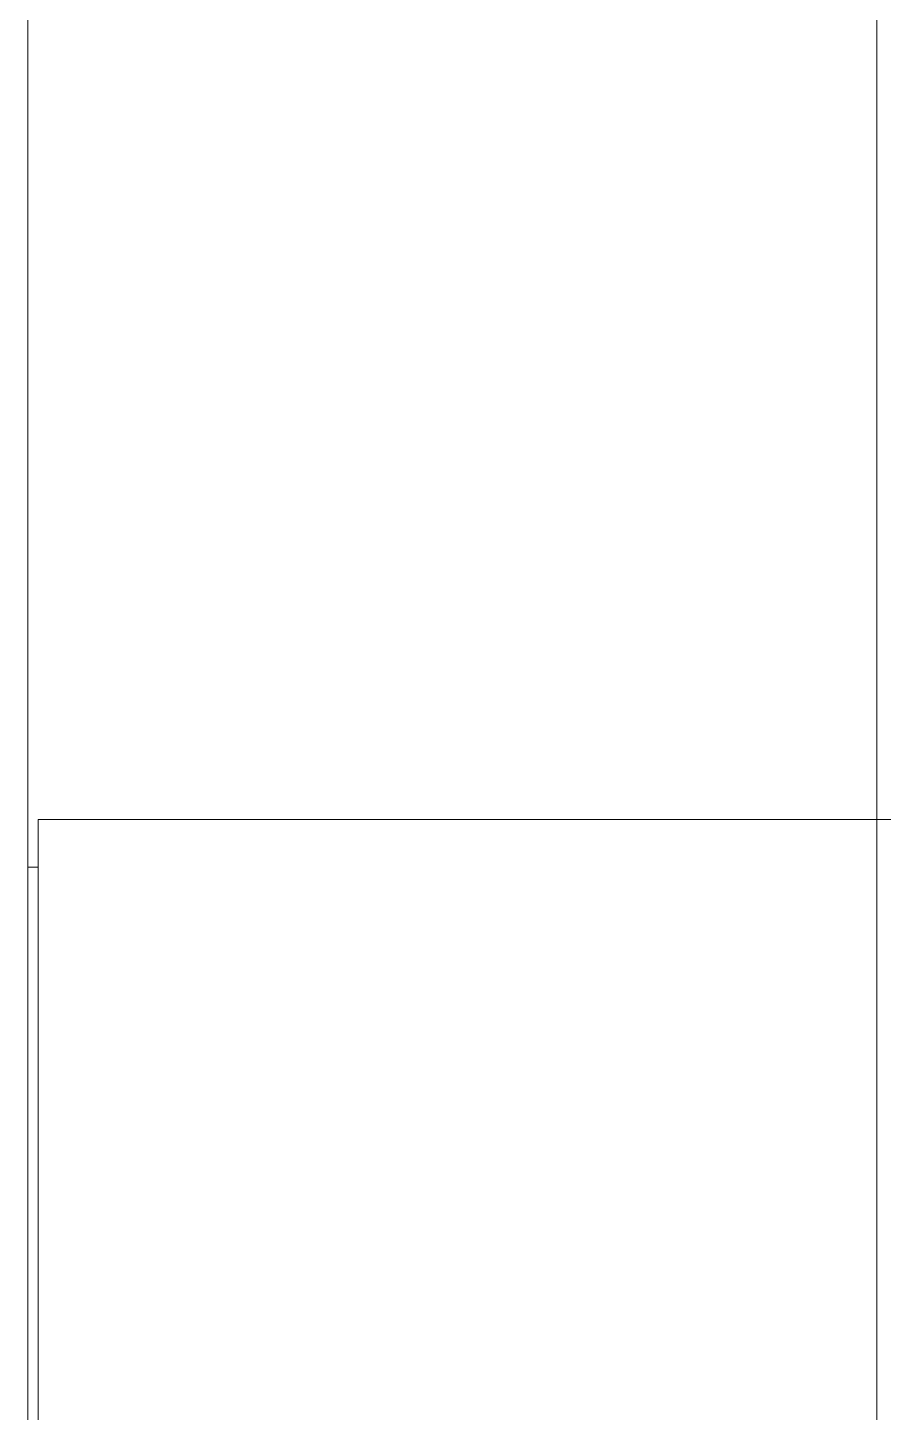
# Model space of a CAD drawing. Header units: millimetres. Extents: x 867 to 1330, y 209 to 507.
# Drawn here: x 1183.78566 to 1183.81085, y 442.78088 to 442.82163 of the extents above; entities that cross this region are included whole.
import ezdxf

# ---------------------------------------------------------------- set-up
doc = ezdxf.new("R2010")
doc.units = ezdxf.units.MM
doc.header["$LTSCALE"] = 5
doc.layers.add('I-ARQ', color=8, linetype='Continuous', lineweight=0)

msp = doc.modelspace()

# ---------------------------------------------------------------- linework, layer by layer
at = {"layer": 'I-ARQ'}
for p, q in [((1183.785663, 442.068142), (1183.785663, 443.428142)), ((1183.810663, 443.428142), (1183.810663, 442.068142))]:
    msp.add_line(p, q, dxfattribs=at)
at = {"layer": 'I-ARQ', "lineweight": 5}
for points in [[(1183.785976, 442.798329), (1183.785976, 442.798329), (1183.785976, 442.760425), (1183.785976, 442.760425)], [(1183.819687, 442.798329), (1183.819687, 442.798329), (1183.785976, 442.798329), (1183.785976, 442.798329)], [(1183.785663, 442.796926), (1183.785663, 442.796926), (1183.785976, 442.796926), (1183.785976, 442.796926)], [(1183.785663, 442.796926), (1183.785663, 442.796926), (1183.785663, 442.778142), (1183.785663, 442.778142)]]:
    msp.add_open_spline(points, degree=3, dxfattribs=at)
msp.add_open_spline([(1183.785663, 442.785617), (1183.785663, 442.785619), (1183.785663, 442.785618), (1183.785663, 442.785618), (1183.785663, 442.785618), (1183.785663, 442.785618), (1183.785663, 442.785618), (1183.785663, 442.785618), (1183.785663, 442.785618), (1183.785663, 442.785618), (1183.785663, 442.785618), (1183.785663, 442.785618), (1183.785663, 442.785618), (1183.785663, 442.785618), (1183.785663, 442.785618), (1183.785663, 442.785618), (1183.785663, 442.785618), (1183.785663, 442.785618), (1183.785663, 442.785618), (1183.785663, 442.785618), (1183.785663, 442.785618), (1183.785663, 442.785618), (1183.785663, 442.785618), (1183.785663, 442.785618), (1183.785663, 442.785618), (1183.785663, 442.785618), (1183.785663, 442.785617), (1183.785663, 442.785617), (1183.785663, 442.785617), (1183.785663, 442.785617), (1183.785663, 442.785617), (1183.785663, 442.785617), (1183.785663, 442.785617), (1183.785663, 442.785617), (1183.785663, 442.785617), (1183.785663, 442.785617)], degree=3, knots=[0, 0, 0, 0, 0.111111, 0.111111, 0.111111, 0.166667, 0.222222, 0.222222, 0.222222, 0.277778, 0.333333, 0.333333, 0.333333, 0.388889, 0.444444, 0.444444, 0.444444, 0.5, 0.555556, 0.555556, 0.555556, 0.611111, 0.666667, 0.666667, 0.666667, 0.722222, 0.777778, 0.777778, 0.777778, 0.833333, 0.888889, 0.888889, 0.888889, 0.944444, 1, 1, 1, 1], dxfattribs=at)

doc.saveas('drawing.dxf')
